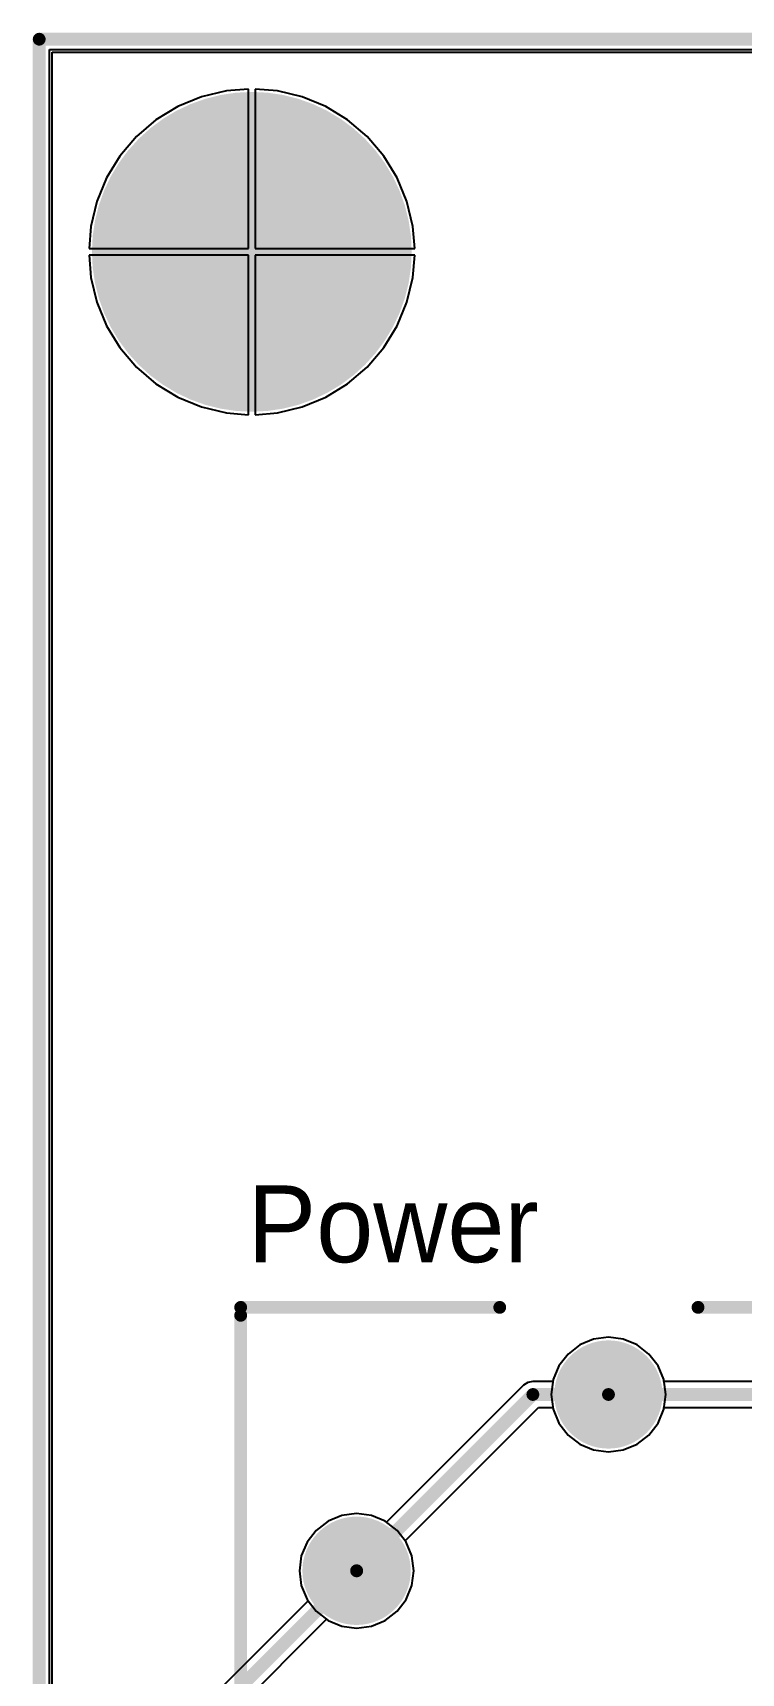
# Model space of a CAD drawing. Header units: millimetres. Extents: x 2.5 to 14.5, y 1.2 to 4.8.
# Drawn here: x 2.46 to 3.014, y 3.418 to 4.7 of the extents above; entities that cross this region are included whole.
import ezdxf

# ---------------------------------------------------------------- set-up
doc = ezdxf.new("R2010")
doc.units = ezdxf.units.MM
doc.header["$MEASUREMENT"] = 0
for name, color, linetype in [('BottomLayer', 5, 'Continuous'), ('BottomSolder', 6, 'Continuous'), ('ConnectLayer', 7, 'Continuous'), ('MultiLayer', 9, 'Continuous'), ('PadHoleLayer', 156, 'Continuous'), ('TopLayer', 1, 'Continuous'), ('TopOverlay', 2, 'Continuous'), ('TopSolder', 216, 'Continuous')]:
    doc.layers.add(name, color=color, linetype=linetype)

# ---------------------------------------------------------------- blocks, each defined once
blk = doc.blocks.new('4P__C__C_________14')
at = {"layer": 'BottomLayer', "const_width": 0.0394}
for points in [[(-0.0197, 0, 1), (0.0197, 0, 1)], [(-0.2165, -0.1378, 1), (-0.1772, -0.1378, 1)], [(-0.0197, -0.2756, 1), (0.0197, -0.2756, 1)], [(-0.2165, -0.4134, 1), (-0.1772, -0.4134, 1)]]:
    blk.add_lwpolyline(points, format="xyb", close=True, dxfattribs=at)
at = {"layer": 'BottomSolder', "const_width": 0.0423}
for points in [[(-0.0212, 0, 1), (0.0212, 0, 1)], [(-0.218, -0.1378, 1), (-0.1757, -0.1378, 1)], [(-0.0212, -0.2756, 1), (0.0212, -0.2756, 1)], [(-0.218, -0.4134, 1), (-0.1757, -0.4134, 1)]]:
    blk.add_lwpolyline(points, format="xyb", close=True, dxfattribs=at)
at = {"layer": 'MultiLayer', "const_width": 0.0394}
for points in [[(-0.0197, 0, 1), (0.0197, 0, 1)], [(-0.2165, -0.1378, 1), (-0.1772, -0.1378, 1)], [(-0.0197, -0.2756, 1), (0.0197, -0.2756, 1)], [(-0.2165, -0.4134, 1), (-0.1772, -0.4134, 1)]]:
    blk.add_lwpolyline(points, format="xyb", close=True, dxfattribs=at)
at = {"layer": 'PadHoleLayer', "const_width": 0.0197}
for points in [[(-0.0098, 0, 1), (0.0098, 0, 1)], [(-0.2067, -0.1378, 1), (-0.187, -0.1378, 1)], [(-0.0098, -0.2756, 1), (0.0098, -0.2756, 1)], [(-0.2067, -0.4134, 1), (-0.187, -0.4134, 1)]]:
    blk.add_lwpolyline(points, format="xyb", close=True, dxfattribs=at)
at = {"layer": 'TopLayer', "const_width": 0.0394}
for points in [[(-0.0197, 0, 1), (0.0197, 0, 1)], [(-0.2165, -0.1378, 1), (-0.1772, -0.1378, 1)], [(-0.0197, -0.2756, 1), (0.0197, -0.2756, 1)], [(-0.2165, -0.4134, 1), (-0.1772, -0.4134, 1)]]:
    blk.add_lwpolyline(points, format="xyb", close=True, dxfattribs=at)
at = {"layer": 'TopOverlay', "const_width": 0.01}
for points in [[(-0.3819, 0.128), (-0.3819, 0.0689)], [(-0.3819, 0.128), (-0.3819, -0.4803)], [(0.0906, 0.128), (-0.3819, 0.128)], [(0.0906, 0.128), (0.0906, -0.4753)], [(-0.2669, 0.0689), (-0.3819, 0.0689)], [(0.0898, 0.0689), (-0.1119, 0.0689)], [(-0.2669, -0.4815), (-0.3819, -0.4815)], [(0.0906, -0.4815), (-0.1119, -0.4815)]]:
    blk.add_lwpolyline(points, dxfattribs=at)
at = {"layer": 'TopOverlay', "const_width": 0.005}
for points in [[(-0.3844, 0.128, 1), (-0.3794, 0.128, 1)], [(-0.3844, 0.128, 1), (-0.3794, 0.128, 1)], [(-0.3844, 0.128, 1), (-0.3794, 0.128, 1)], [(0.0881, 0.128, 1), (0.0931, 0.128, 1)], [(0.0881, 0.128, 1), (0.0931, 0.128, 1)], [(-0.3844, 0.0689, 1), (-0.3794, 0.0689, 1)], [(-0.3844, 0.0689, 1), (-0.3794, 0.0689, 1)], [(-0.2694, 0.0689, 1), (-0.2644, 0.0689, 1)], [(-0.1144, 0.0689, 1), (-0.1094, 0.0689, 1)], [(0.0873, 0.0689, 1), (0.0923, 0.0689, 1)], [(0.0881, -0.4753, 1), (0.0931, -0.4753, 1)], [(-0.3844, -0.4803, 1), (-0.3794, -0.4803, 1)], [(-0.3844, -0.4815, 1), (-0.3794, -0.4815, 1)], [(-0.2694, -0.4815, 1), (-0.2644, -0.4815, 1)], [(-0.1144, -0.4815, 1), (-0.1094, -0.4815, 1)], [(0.0881, -0.4815, 1), (0.0931, -0.4815, 1)]]:
    blk.add_lwpolyline(points, format="xyb", close=True, dxfattribs=at)
at = {"layer": 'TopSolder', "const_width": 0.0423}
for points in [[(-0.0212, 0, 1), (0.0212, 0, 1)], [(-0.218, -0.1378, 1), (-0.1757, -0.1378, 1)], [(-0.0212, -0.2756, 1), (0.0212, -0.2756, 1)], [(-0.218, -0.4134, 1), (-0.1757, -0.4134, 1)]]:
    blk.add_lwpolyline(points, format="xyb", close=True, dxfattribs=at)

msp = doc.modelspace()

# ---------------------------------------------------------------- linework, layer by layer
at = {"layer": 'BottomLayer', "const_width": 0.122}
msp.add_lwpolyline([(2.5702, 4.5288, 1), (2.6922, 4.5288, 1)], format="xyb", close=True, dxfattribs=at)
at = {"layer": 'BottomSolder', "const_width": 0.125}
msp.add_lwpolyline([(2.5687, 4.5288, 1), (2.6937, 4.5288, 1)], format="xyb", close=True, dxfattribs=at)
at = {"layer": 'ConnectLayer'}
for p, q in [((2.473, 1.3566), (2.473, 4.687)), ((2.473, 4.687), (14.457, 4.687)), ((2.4752, 1.3587), (2.4752, 4.6848)), ((2.4752, 4.6848), (14.4548, 4.6848)), ((2.6113, 4.6547), (2.5918, 4.65)), ((2.6113, 4.6547), (2.5918, 4.65)), ((2.6287, 4.656), (2.6113, 4.6547)), ((2.6287, 4.656), (2.6113, 4.6547)), ((2.6287, 4.5313), (2.6287, 4.656)), ((2.6287, 4.5313), (2.6287, 4.656)), ((2.6512, 4.6547), (2.6337, 4.656)), ((2.6337, 4.656), (2.6337, 4.5313)), ((2.6512, 4.6547), (2.6337, 4.656)), ((2.6337, 4.656), (2.6337, 4.5313)), ((2.6706, 4.65), (2.6512, 4.6547)), ((2.6706, 4.65), (2.6512, 4.6547)), ((2.5734, 4.6423), (2.5563, 4.6319)), ((2.5734, 4.6423), (2.5563, 4.6319)), ((2.5918, 4.65), (2.5734, 4.6423)), ((2.5918, 4.65), (2.5734, 4.6423)), ((2.6891, 4.6423), (2.6706, 4.65)), ((2.6891, 4.6423), (2.6706, 4.65)), ((2.7061, 4.6319), (2.6891, 4.6423)), ((2.7061, 4.6319), (2.6891, 4.6423)), ((2.5563, 4.6319), (2.5411, 4.6189)), ((2.5563, 4.6319), (2.5411, 4.6189)), ((2.7213, 4.6189), (2.7061, 4.6319)), ((2.7213, 4.6189), (2.7061, 4.6319)), ((2.5411, 4.6189), (2.5281, 4.6037)), ((2.5411, 4.6189), (2.5281, 4.6037)), ((2.7343, 4.6037), (2.7213, 4.6189)), ((2.7343, 4.6037), (2.7213, 4.6189)), ((2.5281, 4.6037), (2.5177, 4.5866)), ((2.5281, 4.6037), (2.5177, 4.5866)), ((2.7448, 4.5866), (2.7343, 4.6037)), ((2.7448, 4.5866), (2.7343, 4.6037)), ((2.5177, 4.5866), (2.51, 4.5682)), ((2.5177, 4.5866), (2.51, 4.5682)), ((2.7524, 4.5682), (2.7448, 4.5866)), ((2.7524, 4.5682), (2.7448, 4.5866)), ((2.51, 4.5682), (2.5053, 4.5487)), ((2.51, 4.5682), (2.5053, 4.5487)), ((2.7571, 4.5487), (2.7524, 4.5682)), ((2.7571, 4.5487), (2.7524, 4.5682)), ((2.5053, 4.5487), (2.504, 4.5313)), ((2.5053, 4.5487), (2.504, 4.5313)), ((2.7585, 4.5313), (2.7571, 4.5487)), ((2.7585, 4.5313), (2.7571, 4.5487)), ((2.504, 4.5313), (2.6287, 4.5313)), ((2.504, 4.5313), (2.6287, 4.5313)), ((2.6337, 4.5313), (2.7585, 4.5313)), ((2.6337, 4.5313), (2.7585, 4.5313)), ((2.6287, 4.5263), (2.504, 4.5263)), ((2.504, 4.5263), (2.5053, 4.5088)), ((2.6287, 4.5263), (2.504, 4.5263)), ((2.504, 4.5263), (2.5053, 4.5088)), ((2.6287, 4.4015), (2.6287, 4.5263)), ((2.6287, 4.4015), (2.6287, 4.5263)), ((2.7585, 4.5263), (2.6337, 4.5263)), ((2.6337, 4.5263), (2.6337, 4.4015)), ((2.7585, 4.5263), (2.6337, 4.5263)), ((2.6337, 4.5263), (2.6337, 4.4015)), ((2.7571, 4.5088), (2.7585, 4.5263)), ((2.7571, 4.5088), (2.7585, 4.5263)), ((2.5053, 4.5088), (2.51, 4.4894)), ((2.5053, 4.5088), (2.51, 4.4894)), ((2.7524, 4.4894), (2.7571, 4.5088)), ((2.7524, 4.4894), (2.7571, 4.5088)), ((2.51, 4.4894), (2.5177, 4.4709)), ((2.51, 4.4894), (2.5177, 4.4709)), ((2.7448, 4.4709), (2.7524, 4.4894)), ((2.7448, 4.4709), (2.7524, 4.4894)), ((2.5177, 4.4709), (2.5281, 4.4539)), ((2.5177, 4.4709), (2.5281, 4.4539)), ((2.7343, 4.4539), (2.7448, 4.4709)), ((2.7343, 4.4539), (2.7448, 4.4709)), ((2.5281, 4.4539), (2.5411, 4.4387)), ((2.5281, 4.4539), (2.5411, 4.4387)), ((2.7213, 4.4387), (2.7343, 4.4539)), ((2.7213, 4.4387), (2.7343, 4.4539)), ((2.5411, 4.4387), (2.5563, 4.4257)), ((2.5411, 4.4387), (2.5563, 4.4257)), ((2.7061, 4.4257), (2.7213, 4.4387)), ((2.7061, 4.4257), (2.7213, 4.4387)), ((2.5563, 4.4257), (2.5734, 4.4152)), ((2.5563, 4.4257), (2.5734, 4.4152)), ((2.6891, 4.4152), (2.7061, 4.4257)), ((2.6891, 4.4152), (2.7061, 4.4257)), ((2.5734, 4.4152), (2.5918, 4.4076)), ((2.5734, 4.4152), (2.5918, 4.4076)), ((2.6706, 4.4076), (2.6891, 4.4152)), ((2.6706, 4.4076), (2.6891, 4.4152)), ((2.5918, 4.4076), (2.6113, 4.4029)), ((2.5918, 4.4076), (2.6113, 4.4029)), ((2.6113, 4.4029), (2.6287, 4.4015)), ((2.6113, 4.4029), (2.6287, 4.4015)), ((2.6337, 4.4015), (2.6512, 4.4029)), ((2.6337, 4.4015), (2.6512, 4.4029)), ((2.6512, 4.4029), (2.6706, 4.4076)), ((2.6512, 4.4029), (2.6706, 4.4076)), ((2.91, 3.6803), (2.8984, 3.6788)), ((2.91, 3.6803), (2.8984, 3.6788)), ((2.9216, 3.6788), (2.91, 3.6803)), ((2.9216, 3.6788), (2.91, 3.6803)), ((2.8876, 3.6743), (2.8784, 3.6672)), ((2.8876, 3.6743), (2.8784, 3.6672)), ((2.8984, 3.6788), (2.8876, 3.6743)), ((2.8984, 3.6788), (2.8876, 3.6743)), ((2.9324, 3.6743), (2.9216, 3.6788)), ((2.9324, 3.6743), (2.9216, 3.6788)), ((2.9416, 3.6672), (2.9324, 3.6743)), ((2.9416, 3.6672), (2.9324, 3.6743)), ((2.8712, 3.658), (2.8668, 3.6472)), ((2.8712, 3.658), (2.8668, 3.6472)), ((2.8784, 3.6672), (2.8712, 3.658)), ((2.8784, 3.6672), (2.8712, 3.658)), ((2.9488, 3.658), (2.9416, 3.6672)), ((2.9488, 3.658), (2.9416, 3.6672)), ((2.9532, 3.6472), (2.9488, 3.658)), ((2.9532, 3.6472), (2.9488, 3.658)), ((2.8437, 3.6428), (2.7366, 3.5357)), ((2.847, 3.645), (2.8437, 3.6428)), ((2.8509, 3.6458), (2.847, 3.645)), ((2.8666, 3.6458), (2.8509, 3.6458)), ((2.8668, 3.6472), (2.8652, 3.6356)), ((2.8668, 3.6472), (2.8666, 3.6458)), ((2.9548, 3.6356), (2.9532, 3.6472)), ((2.9534, 3.6458), (2.9532, 3.6472)), ((3.4563, 3.6458), (2.9534, 3.6458)), ((2.8652, 3.6356), (2.8668, 3.624)), ((2.9532, 3.624), (2.9548, 3.6356)), ((2.7511, 3.5213), (2.8552, 3.6254)), ((2.8552, 3.6254), (2.8666, 3.6254)), ((2.8666, 3.6254), (2.8668, 3.624)), ((2.8668, 3.624), (2.8712, 3.6132)), ((2.8668, 3.624), (2.8712, 3.6132)), ((2.9488, 3.6132), (2.9532, 3.624)), ((2.9488, 3.6132), (2.9532, 3.624)), ((2.9532, 3.624), (2.9534, 3.6254)), ((2.9534, 3.6254), (3.452, 3.6254)), ((2.8712, 3.6132), (2.8784, 3.6039)), ((2.8712, 3.6132), (2.8784, 3.6039)), ((2.8784, 3.6039), (2.8876, 3.5968)), ((2.8784, 3.6039), (2.8876, 3.5968)), ((2.9324, 3.5968), (2.9416, 3.6039)), ((2.9324, 3.5968), (2.9416, 3.6039)), ((2.9416, 3.6039), (2.9488, 3.6132)), ((2.9416, 3.6039), (2.9488, 3.6132)), ((2.8876, 3.5968), (2.8984, 3.5924)), ((2.8876, 3.5968), (2.8984, 3.5924)), ((2.8984, 3.5924), (2.91, 3.5908)), ((2.8984, 3.5924), (2.91, 3.5908)), ((2.91, 3.5908), (2.9216, 3.5924)), ((2.91, 3.5908), (2.9216, 3.5924)), ((2.9216, 3.5924), (2.9324, 3.5968)), ((2.9216, 3.5924), (2.9324, 3.5968)), ((2.7016, 3.541), (2.6908, 3.5366)), ((2.7016, 3.541), (2.6908, 3.5366)), ((2.7131, 3.5425), (2.7016, 3.541)), ((2.7131, 3.5425), (2.7016, 3.541)), ((2.7247, 3.541), (2.7131, 3.5425)), ((2.7247, 3.541), (2.7131, 3.5425)), ((2.7355, 3.5366), (2.7247, 3.541)), ((2.7355, 3.5366), (2.7247, 3.541)), ((2.6815, 3.5294), (2.6744, 3.5202)), ((2.6815, 3.5294), (2.6744, 3.5202)), ((2.6908, 3.5366), (2.6815, 3.5294)), ((2.6908, 3.5366), (2.6815, 3.5294)), ((2.7448, 3.5294), (2.7355, 3.5366)), ((2.7366, 3.5357), (2.7355, 3.5366)), ((2.7519, 3.5202), (2.7448, 3.5294)), ((2.6744, 3.5202), (2.6699, 3.5094)), ((2.6744, 3.5202), (2.6699, 3.5094)), ((2.7519, 3.5202), (2.7511, 3.5213)), ((2.7564, 3.5094), (2.7519, 3.5202)), ((2.7564, 3.5094), (2.7519, 3.5202)), ((2.6699, 3.5094), (2.6684, 3.4978)), ((2.6699, 3.5094), (2.6684, 3.4978)), ((2.7579, 3.4978), (2.7564, 3.5094)), ((2.7579, 3.4978), (2.7564, 3.5094)), ((2.6684, 3.4978), (2.6699, 3.4862)), ((2.6684, 3.4978), (2.6699, 3.4862)), ((2.7564, 3.4862), (2.7579, 3.4978)), ((2.7564, 3.4862), (2.7579, 3.4978)), ((2.6699, 3.4862), (2.6744, 3.4754)), ((2.6699, 3.4862), (2.6744, 3.4754)), ((2.6744, 3.4754), (2.6815, 3.4662)), ((2.6744, 3.4754), (2.6752, 3.4743)), ((2.7448, 3.4662), (2.7519, 3.4754)), ((2.7448, 3.4662), (2.7519, 3.4754)), ((2.7519, 3.4754), (2.7564, 3.4862)), ((2.7519, 3.4754), (2.7564, 3.4862)), ((2.6752, 3.4743), (2.5428, 3.3419)), ((2.6815, 3.4662), (2.6908, 3.459)), ((2.7355, 3.459), (2.7448, 3.4662)), ((2.7355, 3.459), (2.7448, 3.4662)), ((2.5602, 3.3304), (2.6897, 3.4599)), ((2.6897, 3.4599), (2.6908, 3.459)), ((2.6908, 3.459), (2.7016, 3.4546)), ((2.6908, 3.459), (2.7016, 3.4546)), ((2.7016, 3.4546), (2.7131, 3.453)), ((2.7016, 3.4546), (2.7131, 3.453)), ((2.7131, 3.453), (2.7247, 3.4546)), ((2.7131, 3.453), (2.7247, 3.4546)), ((2.7247, 3.4546), (2.7355, 3.459)), ((2.7247, 3.4546), (2.7355, 3.459))]:
    msp.add_line(p, q, dxfattribs=at)
at = {"layer": 'MultiLayer', "const_width": 0.122}
msp.add_lwpolyline([(2.5702, 4.5288, 1), (2.6922, 4.5288, 1)], format="xyb", close=True, dxfattribs=at)
at = {"layer": 'PadHoleLayer', "const_width": 0.0541}
msp.add_lwpolyline([(2.6042, 4.5288, 1), (2.6583, 4.5288, 1)], format="xyb", close=True, dxfattribs=at)
at = {"layer": 'TopLayer', "const_width": 0.01}
for points in [[(2.465, 1.3485), (2.465, 4.695)], [(2.465, 4.695), (14.465, 4.695)], [(2.7131, 3.4978), (2.8509, 3.6356)], [(2.8509, 3.6356), (2.91, 3.6356)], [(2.91, 3.6356), (3.4563, 3.6356)], [(2.55, 3.3346), (2.7131, 3.4978)]]:
    msp.add_lwpolyline(points, dxfattribs=at)
at = {"layer": 'TopLayer'}
for points, const_width in [([(2.4625, 4.695, 1), (2.4675, 4.695, 1)], 0.005), ([(2.4625, 4.695, 1), (2.4675, 4.695, 1)], 0.005), ([(2.5702, 4.5288, 1), (2.6922, 4.5288, 1)], 0.122), ([(2.8484, 3.6356, 1), (2.8534, 3.6356, 1)], 0.005), ([(2.8484, 3.6356, 1), (2.8534, 3.6356, 1)], 0.005), ([(2.9075, 3.6356, 1), (2.9125, 3.6356, 1)], 0.005), ([(2.9075, 3.6356, 1), (2.9125, 3.6356, 1)], 0.005), ([(2.7106, 3.4978, 1), (2.7157, 3.4978, 1)], 0.005), ([(2.7106, 3.4978, 1), (2.7157, 3.4978, 1)], 0.005)]:
    msp.add_lwpolyline(points, format="xyb", close=True, dxfattribs=dict(at, const_width=const_width))
at = {"layer": 'TopSolder', "const_width": 0.125}
msp.add_lwpolyline([(2.5687, 4.5288, 1), (2.6937, 4.5288, 1)], format="xyb", close=True, dxfattribs=at)

# ---------------------------------------------------------------- block references
at = {"rotation": 180}
msp.add_blockref('4P__C__C_________14', (2.7131, 3.2222), dxfattribs=at)

# ---------------------------------------------------------------- texts
at = {"layer": 'TopOverlay'}
msp.add_text('Power', height=0.06, dxfattribs=at).set_placement((2.628, 3.739))

doc.saveas('drawing.dxf')
